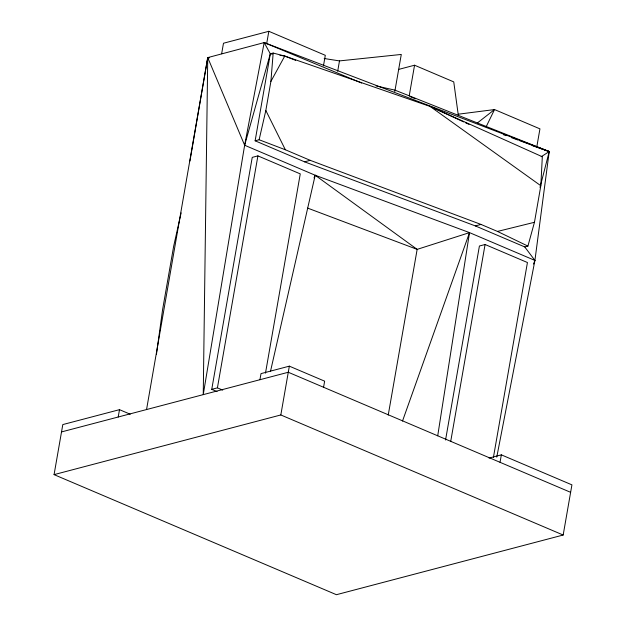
<?xml version="1.0" encoding="UTF-8"?>
<svg xmlns="http://www.w3.org/2000/svg" width="626" height="626" viewBox="0 0 626 626"><rect width="100%" height="100%" fill="white"/><g stroke="black" fill="none" stroke-linecap="round" stroke-linejoin="round"><path stroke-width="0.94" d="M361.671 83.055L264.18 42.584L207.738 57.608L203.247 394.63L244.641 145.248L264.18 42.584L549.221 151.555L534.917 260.432L496.762 457.129M264.18 42.584L270.307 53.82L255.126 140.803L304.541 161.821L475.337 225.916L524.745 246.926L527.914 246.096L534.455 222.293L540.833 185.734L542.312 156.743L430.211 106.49L284.76 56.058L273.171 53.061L270.307 53.82L244.641 145.248L315.183 175.241L469.516 232.622L534.917 260.432L533.485 264.07M255.126 140.803L259.125 139.754L265.831 110.489L270.901 81.403L273.171 53.061M207.276 62.459L207.738 57.608L209.554 57.819M156.445 354.41L162.564 309.847L173.66 246.276L181.125 212.887M437.715 435.798L469.516 232.622L417.151 249.375L307.585 208.082M189.936 161.007L207.738 57.608L244.641 145.248M489.062 458.075L501.34 454.844L571.929 484.86L563.173 535.027L336.42 594.7L54.071 474.633L62.803 424.577L119.496 409.662L130.216 414.216M118.212 417.01L119.496 409.662M146.554 409.553L207.738 57.608M221.643 53.781L223.482 43.233L268.836 31.3L325.301 55.315L323.462 65.863M266.653 43.765L268.836 31.3M217.042 391.602L211.752 389.349L252.239 157.376L257.904 155.882L300.261 173.895L265.487 373.143M211.752 389.349L217.418 387.854L257.904 155.882M259.939 379.716L261.003 373.62L289.345 366.155L324.636 381.164L323.572 387.267M337.68 71.294L339.488 60.902L401.282 54.446L394.803 91.545M54.071 474.633L280.824 414.96L289.345 366.155M409.255 95.653L414.561 65.221L453.748 81.889L458.349 115.56M388.237 415.061L417.151 249.375L315.183 175.241L314.017 177.933M445.555 440.008L479.414 246.002L485.08 244.508L527.436 262.521L493.405 457.489M450.72 441.4L485.08 244.508M536.795 146.891L539.941 128.862L494.532 109.558L458.201 114.214M500.041 462.309L501.34 454.844M270.549 371.108L315.183 175.241M540.011 187.44L549.221 151.555L394.928 90.128L376.046 85.911M402.51 421.04L469.516 232.622M486.12 126.82L494.532 109.558L477.607 122.782M270.901 81.403L284.76 56.058L295.636 60.362M541.2 156.735L549.221 151.555L519.846 140.733M398.504 69.447L414.561 65.221M304.541 161.821L310.206 160.326L481.003 224.429L497.482 231.432L527.914 246.096M475.337 225.916L481.003 224.429M61.52 431.924L288.281 372.259L570.63 492.326M497.482 231.432L534.455 222.293M270.307 53.82L272.24 54.118M279.939 55.307L284.76 56.058M324.174 58.515L339.488 60.902M532.632 145.748L549.221 151.555M503.327 134.645L506.082 135.662M511.591 137.689L518.015 140.06M259.125 139.754L285.362 149.763L310.206 160.326M409.983 96.506L415.374 98.783M217.418 387.854L222.715 390.108M280.824 414.96L563.173 535.027M463.709 121.921L430.211 106.49L540.833 185.734M465.47 122.735L468.999 124.355M524.745 246.926L534.917 260.432M265.831 110.489L285.362 149.763"/></g></svg>
